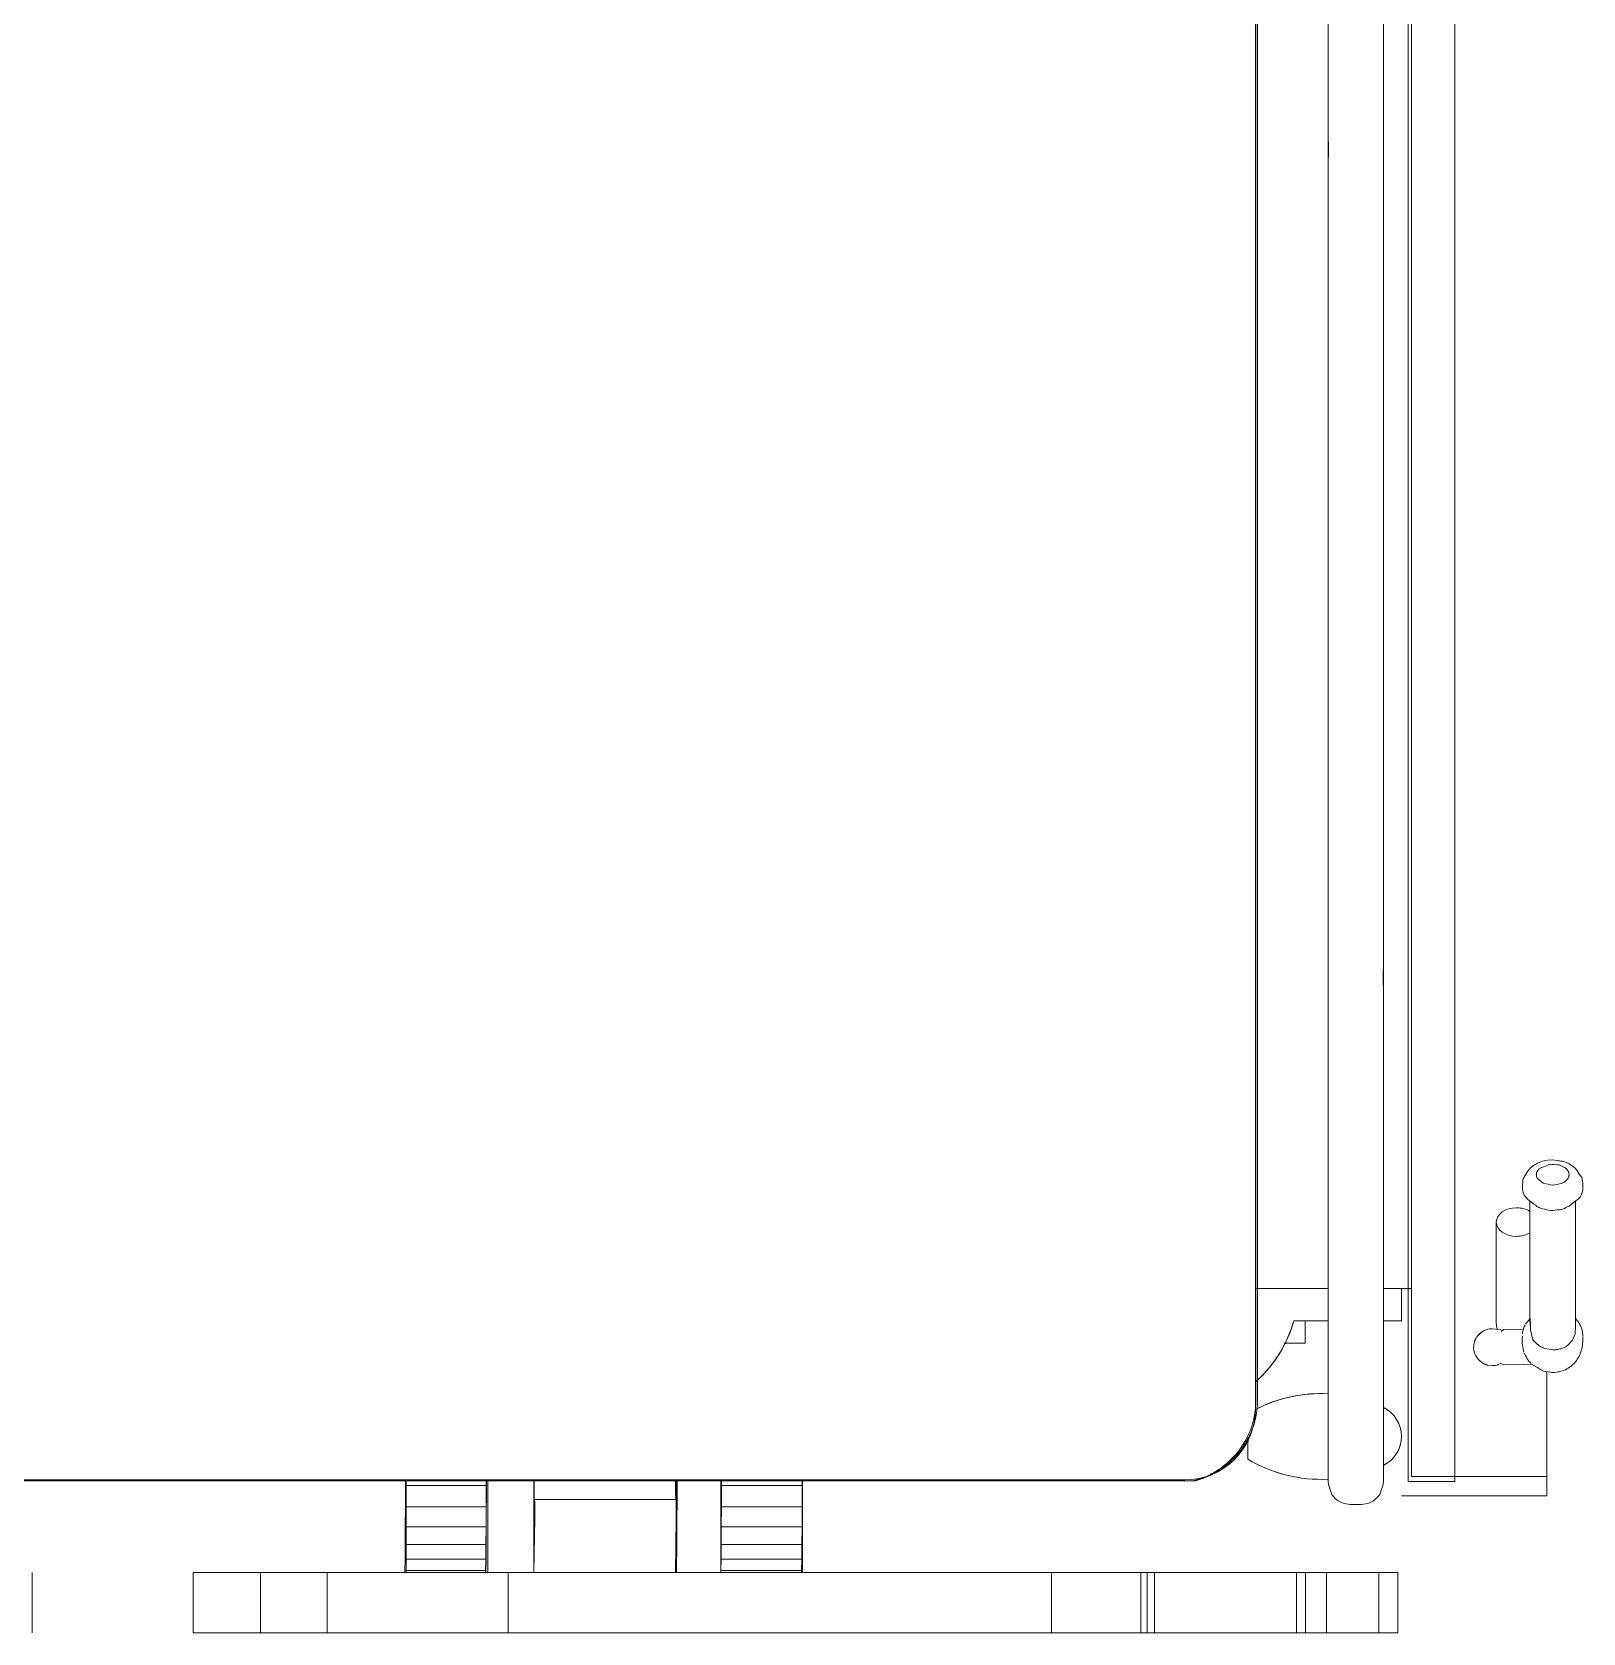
# Model space of a CAD drawing. Header units: millimetres. Extents: x 1448174 to 1599581, y -224422 to -106989.
# Drawn here: x 1474772 to 1475608, y -135485 to -134622 of the extents above; entities that cross this region are included whole.
import ezdxf

# ---------------------------------------------------------------- set-up
doc = ezdxf.new("R2010")
doc.units = ezdxf.units.MM
doc.header["$LTSCALE"] = 600
doc.header["$MEASUREMENT"] = 0
doc.layers.add('furniture', color=30, linetype='Continuous', lineweight=9)

msp = doc.modelspace()

# ---------------------------------------------------------------- linework, layer by layer
at = {"layer": 'furniture'}
for p, q in [((1475515.9685, -134408.8561), (1475515.9685, -135400.7412)), ((1475514.1392, -135403.4783), (1475514.1392, -134416.5)), ((1475539.3249, -134416.5), (1475539.3249, -135403.4783)), ((1475431.7002, -134455.498), (1475431.7002, -135364.4804)), ((1475432.0097, -135359.5381), (1475432.0097, -134460.4403)), ((1475432.8663, -134460.4403), (1475432.8663, -135359.5381)), ((1475500.8652, -134517.2901), (1475500.8652, -134643.0806)), ((1475500.8652, -134664.6055), (1475500.8652, -134560.34)), ((1475470.9132, -134643.0806), (1475470.9132, -134593.1986)), ((1475470.9132, -134593.1986), (1475470.9132, -134664.6055)), ((1475470.9132, -134614.6682), (1475470.9132, -134641.6103)), ((1475500.8652, -134641.6103), (1475500.8652, -134614.6682)), ((1475470.9132, -134691.7598), (1475470.9132, -134628.135)), ((1475470.9132, -134641.6103), (1475470.9132, -134668.5523)), ((1475500.8652, -134668.5523), (1475500.8652, -134641.6103)), ((1475470.9132, -134768.8711), (1475470.9132, -134643.0806)), ((1475500.8652, -134643.0806), (1475500.8652, -134768.8711)), ((1475470.9132, -134664.6055), (1475470.9132, -134768.871)), ((1475500.8652, -134768.871), (1475500.8652, -134664.6055)), ((1475500.8652, -134667.6783), (1475500.8652, -134668.5523)), ((1475470.9132, -134668.5523), (1475470.9132, -134707.2448)), ((1475470.9132, -134668.5523), (1475470.9132, -134768.871)), ((1475470.9132, -134707.0147), (1475470.9132, -134668.5523)), ((1475500.8652, -134668.5523), (1475500.8652, -134718.7117)), ((1475500.8652, -134717.2243), (1475500.8652, -134668.5523)), ((1475500.8652, -134747.7105), (1475500.8652, -134668.5523)), ((1475500.8652, -134668.5523), (1475500.8652, -134707.0147)), ((1475471.088, -134681.0348), (1475471.0446, -134697.8926)), ((1475470.9132, -134768.8711), (1475470.9132, -134691.7598)), ((1475471.0446, -134697.8926), (1475470.9789, -134723.3989)), ((1475470.9132, -134768.8711), (1475470.9132, -134707.0147)), ((1475470.9132, -134707.2448), (1475470.9132, -134748.9052)), ((1475470.9132, -134713.4862), (1475470.9132, -134711.4756)), ((1475470.9132, -134711.4756), (1475470.9132, -134713.4862)), ((1475500.8652, -134707.0147), (1475500.8652, -134768.8711)), ((1475470.9132, -134715.4968), (1475470.9132, -134713.4862)), ((1475470.9132, -134713.4862), (1475470.9132, -134715.4968)), ((1475470.9132, -134717.5073), (1475470.9132, -134715.4968)), ((1475470.9132, -134715.4968), (1475470.9132, -134717.5073)), ((1475470.9132, -134719.5179), (1475470.9132, -134717.5073)), ((1475470.9132, -134717.5073), (1475470.9132, -134719.5179)), ((1475470.9132, -134719.5179), (1475470.9132, -134744.1945)), ((1475470.9132, -134744.1945), (1475470.9132, -134719.5179)), ((1475500.8652, -134768.8711), (1475500.8652, -134717.2243)), ((1475500.8652, -134718.7117), (1475500.8652, -134768.8711)), ((1475470.9789, -134723.3989), (1475470.9132, -134748.9052)), ((1475470.9132, -134744.1945), (1475470.9132, -134768.8711)), ((1475470.9132, -134768.8711), (1475470.9132, -134744.1945)), ((1475470.9132, -134748.9052), (1475470.9132, -134779.7201)), ((1475500.8652, -134768.9013), (1475500.8652, -134748.4283)), ((1475470.9132, -134768.871), (1475470.9132, -135152.1366)), ((1475470.9132, -134768.871), (1475470.9132, -135200.8073)), ((1475470.9132, -135173.6615), (1475470.9132, -134768.8711)), ((1475470.9132, -134768.8711), (1475470.9132, -134793.5476)), ((1475470.9132, -134793.5476), (1475470.9132, -134768.8711)), ((1475470.9132, -135124.9823), (1475470.9132, -134768.8711)), ((1475470.9132, -134830.7274), (1475470.9132, -134768.8711)), ((1475500.8652, -135152.1366), (1475500.8652, -134768.871)), ((1475500.8652, -134768.8711), (1475500.8652, -134819.0304)), ((1475500.8652, -134768.8711), (1475500.8652, -135173.6615)), ((1475500.8652, -134820.5178), (1475500.8652, -134768.8711)), ((1475500.8652, -134768.8711), (1475500.8652, -134830.7274)), ((1475500.8652, -135194.8744), (1475500.8652, -134768.9013)), ((1475470.9132, -134779.7201), (1475470.9132, -134810.5349)), ((1475500.7995, -134814.3432), (1475500.8652, -134788.8369)), ((1475500.8652, -134788.8369), (1475500.7995, -135119.066)), ((1475470.9132, -134793.5476), (1475470.9132, -134818.2242)), ((1475470.9132, -134818.2242), (1475470.9132, -134793.5476)), ((1475470.9132, -134810.5349), (1475470.9132, -135120.3497)), ((1475470.9132, -134815.2762), (1475470.9132, -134828.7546)), ((1475470.9132, -135134.6967), (1475470.9132, -134815.2762)), ((1475500.7338, -135118.8495), (1475500.7995, -134814.3432)), ((1475470.9132, -134818.2242), (1475470.9132, -134820.2348)), ((1475470.9132, -134820.2348), (1475470.9132, -134818.2242)), ((1475470.9132, -134820.2348), (1475470.9132, -134822.2454)), ((1475470.9132, -134822.2454), (1475470.9132, -134820.2348)), ((1475470.9132, -134822.2454), (1475470.9132, -134824.2559)), ((1475470.9132, -134824.2559), (1475470.9132, -134822.2454)), ((1475500.8652, -134819.0304), (1475500.8652, -135148.1898)), ((1475500.8652, -135151.1646), (1475500.8652, -134820.5178)), ((1475470.9132, -134824.2559), (1475470.9132, -134826.2665)), ((1475470.9132, -134826.2665), (1475470.9132, -134824.2559)), ((1475470.9132, -134828.7546), (1475470.9132, -135121.233)), ((1475470.9132, -135171.5837), (1475470.9132, -134830.7274)), ((1475500.8652, -134830.7274), (1475500.8652, -135171.5837)), ((1475470.9132, -135120.3497), (1475470.9132, -135151.1646)), ((1475470.9132, -135121.233), (1475470.9132, -135134.7114)), ((1475470.9132, -135202.0936), (1475470.9132, -135124.9823)), ((1475500.6904, -135135.7073), (1475500.7338, -135118.8495)), ((1475500.7995, -135119.066), (1475500.7352, -135169.2485)), ((1475470.9132, -135175.1171), (1475470.9132, -135134.6967)), ((1475470.9132, -135134.7114), (1475470.9132, -135148.1898)), ((1475470.9132, -135148.1898), (1475470.9132, -135175.1319)), ((1475470.9132, -135151.1646), (1475470.9132, -135213.5987)), ((1475500.8652, -135175.1319), (1475500.8652, -135148.1898)), ((1475500.8652, -135148.1898), (1475500.8652, -135188.5808)), ((1475500.8652, -135148.1898), (1475500.8652, -135161.6657)), ((1475500.8652, -135171.9931), (1475500.8652, -135151.1646)), ((1475470.9132, -135152.1366), (1475470.9132, -135223.5435)), ((1475500.8652, -135256.4021), (1475500.8652, -135152.1366)), ((1475500.8652, -135161.6657), (1475500.8652, -135175.1417)), ((1475470.9132, -135223.5435), (1475470.9132, -135171.5837)), ((1475470.9132, -135223.5435), (1475470.9132, -135173.6615)), ((1475470.9132, -135215.5376), (1475470.9132, -135175.1171)), ((1475470.9132, -135175.1319), (1475470.9132, -135202.0739)), ((1475500.8652, -135171.5837), (1475500.8652, -135228.6275)), ((1475500.8652, -135192.8216), (1475500.8652, -135171.9931)), ((1475500.8652, -135173.6615), (1475500.8652, -135299.452)), ((1475500.8652, -135202.0739), (1475500.8652, -135175.1319)), ((1475500.8652, -135175.1417), (1475500.8652, -135188.6176)), ((1475500.7935, -135193.603), (1475500.8652, -135193.2199)), ((1475500.8652, -135194.8744), (1475500.843, -135195.9334)), ((1475500.8652, -135188.5808), (1475500.8652, -135228.9718)), ((1475500.8652, -135188.6176), (1475500.8652, -135202.0936)), ((1475500.8652, -135213.6501), (1475500.8652, -135192.8216)), ((1475500.8652, -135193.2199), (1475500.8652, -135193.6335)), ((1475500.8652, -135211.5197), (1475500.8652, -135193.5758)), ((1475500.8652, -135193.5758), (1475500.8652, -135193.9005)), ((1475500.8652, -135193.6335), (1475500.8652, -135194.0471)), ((1475500.8652, -135193.9005), (1475500.8652, -135194.2251)), ((1475500.8652, -135194.0471), (1475500.8652, -135194.4608)), ((1475500.8652, -135194.2251), (1475500.8652, -135194.5498)), ((1475500.8652, -135194.4608), (1475500.8652, -135194.8744)), ((1475500.8652, -135194.5498), (1475500.8652, -135194.8744)), ((1475500.8652, -135194.8744), (1475500.8652, -135212.0077)), ((1475470.9132, -135200.8073), (1475470.9132, -135223.5435)), ((1475470.9132, -135202.0739), (1475470.9132, -135223.5435)), ((1475470.9132, -135223.5435), (1475470.9132, -135202.0936)), ((1475500.8208, -135196.9923), (1475500.8036, -135197.8145)), ((1475500.843, -135195.9334), (1475500.8208, -135196.9923)), ((1475500.8652, -135200.8224), (1475500.8652, -135195.9334)), ((1475500.8652, -135195.9334), (1475500.8652, -135212.0077)), ((1475500.8652, -135212.4936), (1475500.8652, -135195.9334)), ((1475500.8652, -135256.4021), (1475500.8652, -135200.8224)), ((1475500.8652, -135229.016), (1475500.8652, -135202.0739)), ((1475500.8652, -135202.0936), (1475500.8652, -135231.611)), ((1475500.8652, -135229.4635), (1475500.8652, -135211.5197)), ((1475500.8652, -135212.0077), (1475500.8652, -135229.1411)), ((1475500.8652, -135212.0077), (1475500.8652, -135229.1411)), ((1475500.8652, -135230.1128), (1475500.8652, -135212.4936)), ((1475470.9132, -135213.5987), (1475470.9132, -135223.5435)), ((1475470.9132, -135223.5435), (1475470.9132, -135215.5376)), ((1475500.8652, -135234.4785), (1475500.8652, -135213.6501)), ((1475470.9132, -135223.5435), (1475470.9132, -135232.9588)), ((1475500.8652, -135228.6275), (1475500.8652, -135256.4021)), ((1475500.8652, -135228.9718), (1475500.8652, -135256.4021)), ((1475500.8652, -135255.958), (1475500.8652, -135229.016)), ((1475500.8652, -135229.1411), (1475500.8652, -135246.2744)), ((1475500.8652, -135229.1411), (1475500.8652, -135246.2744)), ((1475500.8652, -135247.4073), (1475500.8652, -135229.4635)), ((1475470.9132, -135232.9588), (1475470.9132, -135242.3741)), ((1475500.8652, -135247.732), (1475500.8652, -135230.1128)), ((1475500.8652, -135231.611), (1475500.8652, -135256.4021)), ((1475500.8652, -135256.4021), (1475500.8652, -135234.4785)), ((1475578.5193, -135236.2269), (1475576.3474, -135239.8804)), ((1475580.181, -135234.2586), (1475578.5193, -135236.2269)), ((1475580.181, -135234.2586), (1475581.6522, -135233.0313)), ((1475582.2224, -135232.7219), (1475581.6522, -135233.0313)), ((1475582.7926, -135232.4126), (1475582.2224, -135232.7219)), ((1475583.3627, -135232.1032), (1475582.7926, -135232.4126)), ((1475583.2386, -135237.9873), (1475583.2805, -135237.7017)), ((1475583.2831, -135238.2612), (1475583.2386, -135237.9873)), ((1475583.2805, -135237.7017), (1475583.3224, -135237.4161)), ((1475583.3276, -135238.5351), (1475583.2831, -135238.2612)), ((1475583.3224, -135237.4161), (1475583.3643, -135237.1305)), ((1475583.9329, -135231.7938), (1475583.3627, -135232.1032)), ((1475583.3643, -135237.1305), (1475583.4062, -135236.8449)), ((1475583.4062, -135236.8449), (1475583.5401, -135236.5649)), ((1475583.5401, -135236.5649), (1475583.674, -135236.2848)), ((1475583.674, -135236.2848), (1475583.808, -135236.0048)), ((1475583.808, -135236.0048), (1475583.9419, -135235.7248)), ((1475586.6689, -135230.7231), (1475583.9329, -135231.7938)), ((1475583.9419, -135235.7248), (1475584.1622, -135235.4684)), ((1475584.1622, -135235.4684), (1475584.3826, -135235.2119)), ((1475584.3826, -135235.2119), (1475584.6029, -135234.9555)), ((1475584.6029, -135234.9555), (1475584.8233, -135234.699)), ((1475586.1977, -135234.1177), (1475584.8233, -135234.699)), ((1475587.5722, -135233.5363), (1475586.1977, -135234.1177)), ((1475586.6689, -135230.7231), (1475589.2704, -135230.208)), ((1475588.9467, -135232.9549), (1475587.5722, -135233.5363)), ((1475590.3211, -135232.3736), (1475588.9467, -135232.9549)), ((1475591.823, -135230.0262), (1475589.2704, -135230.208)), ((1475591.6272, -135232.458), (1475590.3211, -135232.3736)), ((1475592.9333, -135232.5424), (1475591.6272, -135232.458)), ((1475591.823, -135230.0262), (1475594.4551, -135230.3036)), ((1475594.2394, -135232.6269), (1475592.9333, -135232.5424)), ((1475595.5456, -135232.7113), (1475594.2394, -135232.6269)), ((1475595.1328, -135230.42), (1475594.4551, -135230.3036)), ((1475595.8105, -135230.5364), (1475595.1328, -135230.42)), ((1475596.2833, -135233.0396), (1475595.5456, -135232.7113)), ((1475596.4882, -135230.6528), (1475595.8105, -135230.5364)), ((1475597.0211, -135233.368), (1475596.2833, -135233.0396)), ((1475597.1659, -135230.7692), (1475596.4882, -135230.6528)), ((1475597.7588, -135233.6964), (1475597.0211, -135233.368)), ((1475599.5558, -135231.4054), (1475597.1659, -135230.7692)), ((1475598.4966, -135234.0248), (1475597.7588, -135233.6964)), ((1475598.4966, -135234.0248), (1475598.7606, -135234.2417)), ((1475598.7606, -135234.2417), (1475599.0246, -135234.4586)), ((1475599.0246, -135234.4586), (1475599.2887, -135234.6755)), ((1475599.2887, -135234.6755), (1475599.5527, -135234.8924)), ((1475599.5527, -135234.8924), (1475599.7378, -135235.1234)), ((1475599.5558, -135231.4054), (1475601.0058, -135232.1518)), ((1475599.7378, -135235.1234), (1475599.9228, -135235.3545)), ((1475599.9228, -135235.3545), (1475600.1078, -135235.5855)), ((1475600.1078, -135235.5855), (1475600.2929, -135235.8165)), ((1475600.2929, -135235.8165), (1475600.4094, -135236.0653)), ((1475600.4094, -135236.0653), (1475600.526, -135236.3141)), ((1475600.526, -135236.3141), (1475600.6426, -135236.563)), ((1475600.6426, -135236.563), (1475600.7591, -135236.8118)), ((1475600.7591, -135236.8118), (1475600.8036, -135237.0857)), ((1475600.8036, -135237.0857), (1475600.8481, -135237.3596)), ((1475600.8481, -135237.3596), (1475600.8925, -135237.6336)), ((1475600.8951, -135238.1931), (1475600.8533, -135238.4787)), ((1475600.8925, -135237.6336), (1475600.937, -135237.9075)), ((1475600.937, -135237.9075), (1475600.8951, -135238.1931)), ((1475601.621, -135232.5739), (1475601.0058, -135232.1518)), ((1475601.6209, -135232.5739), (1475602.1374, -135232.783)), ((1475602.5341, -135233.2004), (1475601.77, -135232.6761)), ((1475602.1374, -135232.783), (1475602.4384, -135233.1347)), ((1475603.2983, -135233.7247), (1475602.5341, -135233.2004)), ((1475604.0625, -135234.249), (1475603.2983, -135233.7247)), ((1475605.0562, -135235.5757), (1475604.0625, -135234.249)), ((1475605.0562, -135235.5757), (1475606.2815, -135237.6241)), ((1475606.2815, -135237.6241), (1475607.7363, -135239.403)), ((1475470.9132, -135242.3741), (1475470.9132, -135251.7893)), ((1475500.7542, -135242.5206), (1475500.7995, -135248.1874)), ((1475500.8652, -135246.2744), (1475500.8652, -135256.4021)), ((1475500.8652, -135246.2744), (1475500.8652, -135256.4021)), ((1475575.7533, -135245.5818), (1475575.97, -135240.7882)), ((1475575.8355, -135246.0586), (1475575.7533, -135245.5818)), ((1475575.9177, -135246.5355), (1475575.8355, -135246.0586)), ((1475575.9999, -135247.0123), (1475575.9177, -135246.5355)), ((1475575.97, -135240.7882), (1475576.1742, -135240.297)), ((1475576.082, -135247.4892), (1475575.9999, -135247.0123)), ((1475576.1742, -135240.297), (1475576.3474, -135239.8804)), ((1475583.3721, -135238.8091), (1475583.3276, -135238.5351)), ((1475583.4165, -135239.083), (1475583.3721, -135238.8091)), ((1475583.5331, -135239.3318), (1475583.4165, -135239.083)), ((1475583.6497, -135239.5806), (1475583.5331, -135239.3318)), ((1475583.7662, -135239.8295), (1475583.6497, -135239.5806)), ((1475583.8828, -135240.0783), (1475583.7662, -135239.8295)), ((1475583.8828, -135240.0783), (1475584.6707, -135240.713)), ((1475584.6707, -135240.713), (1475585.4585, -135241.3476)), ((1475585.4585, -135241.3476), (1475586.2464, -135241.9823)), ((1475586.2464, -135241.9823), (1475587.0342, -135242.617)), ((1475587.0342, -135242.617), (1475588.3132, -135242.8716)), ((1475588.3132, -135242.8716), (1475589.5921, -135243.1263)), ((1475589.5921, -135243.1263), (1475590.871, -135243.3809)), ((1475590.871, -135243.3809), (1475592.1499, -135243.6356)), ((1475592.1499, -135243.6356), (1475593.3226, -135243.4131)), ((1475593.3226, -135243.4131), (1475594.4952, -135243.1906)), ((1475594.4952, -135243.1906), (1475595.6679, -135242.9682)), ((1475595.6679, -135242.9682), (1475596.8405, -135242.7457)), ((1475597.178, -135242.576), (1475596.8405, -135242.7457)), ((1475597.5154, -135242.4063), (1475597.178, -135242.576)), ((1475597.8529, -135242.2366), (1475597.5154, -135242.4063)), ((1475598.1904, -135242.0668), (1475597.8529, -135242.2366)), ((1475598.4809, -135241.8491), (1475598.1904, -135242.0668)), ((1475598.7714, -135241.6313), (1475598.4809, -135241.8491)), ((1475599.0619, -135241.4135), (1475598.7714, -135241.6313)), ((1475599.3524, -135241.1958), (1475599.0619, -135241.4135)), ((1475599.5727, -135240.9393), (1475599.3524, -135241.1958)), ((1475599.7931, -135240.6829), (1475599.5727, -135240.9393)), ((1475600.0134, -135240.4264), (1475599.7931, -135240.6829)), ((1475600.2338, -135240.17), (1475600.0134, -135240.4264)), ((1475600.3677, -135239.89), (1475600.2338, -135240.17)), ((1475600.5016, -135239.6099), (1475600.3677, -135239.89)), ((1475600.6356, -135239.3299), (1475600.5016, -135239.6099)), ((1475600.7695, -135239.0499), (1475600.6356, -135239.3299)), ((1475600.8114, -135238.7643), (1475600.7695, -135239.0499)), ((1475600.8533, -135238.4787), (1475600.8114, -135238.7643)), ((1475607.7363, -135239.403), (1475608.1074, -135241.3433)), ((1475608.1074, -135241.3433), (1475608.4224, -135242.306)), ((1475608.2599, -135246.6215), (1475608.2057, -135247.0999)), ((1475608.3141, -135246.143), (1475608.2599, -135246.6215)), ((1475608.3683, -135245.6646), (1475608.3141, -135246.143)), ((1475608.4224, -135245.1862), (1475608.3683, -135245.6646)), ((1475608.4224, -135242.306), (1475608.4224, -135245.1862)), ((1475470.9132, -135251.7893), (1475470.9132, -135261.2046)), ((1475500.7995, -135248.1874), (1475500.8652, -135256.4021)), ((1475500.8652, -135256.4021), (1475500.8652, -135247.4073)), ((1475500.8652, -135256.4021), (1475500.8652, -135247.732)), ((1475576.3149, -135247.9751), (1475576.082, -135247.4892)), ((1475576.5478, -135248.461), (1475576.3149, -135247.9751)), ((1475576.7807, -135248.947), (1475576.5478, -135248.461)), ((1475577.0135, -135249.4329), (1475576.7807, -135248.947)), ((1475578.5845, -135251.2952), (1475577.0135, -135249.4329)), ((1475580.7554, -135252.9483), (1475578.5845, -135251.2952)), ((1475579.837, -135314.1449), (1475579.837, -135252.249)), ((1475582.1719, -135254.0224), (1475580.7876, -135252.9728)), ((1475582.7744, -135254.4766), (1475582.3673, -135254.1666)), ((1475583.1814, -135254.7866), (1475582.7744, -135254.4766)), ((1475583.5885, -135255.0965), (1475583.1814, -135254.7866)), ((1475584.0857, -135255.3463), (1475583.5885, -135255.0965)), ((1475584.5829, -135255.5961), (1475584.0857, -135255.3463)), ((1475585.0802, -135255.8458), (1475584.5829, -135255.5961)), ((1475599.5081, -135255.5048), (1475598.985, -135255.9331)), ((1475599.5081, -135255.5048), (1475599.8884, -135255.3375)), ((1475599.8884, -135255.3375), (1475600.9138, -135254.8866)), ((1475600.9138, -135254.8866), (1475602.3849, -135253.7775)), ((1475603.8559, -135252.6684), (1475602.3849, -135253.7775)), ((1475605.9283, -135250.9638), (1475603.8559, -135252.6684)), ((1475604.3387, -135252.2712), (1475604.3387, -135313.848)), ((1475606.9732, -135250.1062), (1475605.9283, -135250.9638)), ((1475606.9732, -135250.1062), (1475607.3889, -135249.0648)), ((1475607.5931, -135248.5736), (1475607.3889, -135249.0648)), ((1475608.2057, -135247.0999), (1475607.4002, -135249.0648)), ((1475607.7973, -135248.0824), (1475607.5931, -135248.5736)), ((1475608.0015, -135247.5911), (1475607.7973, -135248.0824)), ((1475608.2057, -135247.0999), (1475608.0015, -135247.5911)), ((1475470.9132, -135261.2046), (1475470.9132, -135270.7665)), ((1475500.8652, -135256.4021), (1475500.8652, -135255.958)), ((1475500.8652, -135256.4021), (1475500.8652, -135264.6104)), ((1475561.6564, -135263.5287), (1475561.6564, -135317.9868)), ((1475585.5774, -135256.0956), (1475585.0802, -135255.8458)), ((1475585.592, -135256.0982), (1475585.5774, -135256.0956)), ((1475585.5774, -135256.0956), (1475586.7045, -135256.3701)), ((1475586.7045, -135256.3701), (1475587.8316, -135256.6446)), ((1475587.8316, -135256.6446), (1475588.9587, -135256.9191)), ((1475588.9587, -135256.9191), (1475590.0858, -135257.1935)), ((1475590.0858, -135257.1935), (1475590.6441, -135257.2197)), ((1475590.6441, -135257.2197), (1475591.2023, -135257.2458)), ((1475591.2023, -135257.2458), (1475591.7606, -135257.2719)), ((1475591.7606, -135257.2719), (1475592.3188, -135257.298)), ((1475592.3188, -135257.298), (1475593.4422, -135257.1461)), ((1475593.4422, -135257.1461), (1475594.5655, -135256.9942)), ((1475594.5655, -135256.9942), (1475595.6888, -135256.8423)), ((1475595.6888, -135256.8423), (1475596.8121, -135256.6905)), ((1475597.3553, -135256.5011), (1475596.8121, -135256.6905)), ((1475597.8986, -135256.3118), (1475597.3553, -135256.5011)), ((1475598.4418, -135256.1225), (1475597.8986, -135256.3118)), ((1475598.985, -135255.9331), (1475598.4418, -135256.1225)), ((1475470.9132, -135270.7665), (1475470.9132, -135280.3283)), ((1475500.8652, -135264.6104), (1475500.8652, -135272.8188)), ((1475500.8652, -135272.8188), (1475500.8652, -135281.0272)), ((1475470.9132, -135280.3283), (1475470.9132, -135289.8901)), ((1475500.8652, -135281.0272), (1475500.8652, -135289.2355)), ((1475470.9132, -135289.8901), (1475470.9132, -135299.452)), ((1475500.8652, -135296.3049), (1475500.8652, -135289.2355)), ((1475500.8652, -135289.2355), (1475500.8652, -135299.452)), ((1475500.8652, -135289.2355), (1475500.8652, -135290.6458)), ((1475500.8652, -135299.452), (1475500.8652, -135289.2355)), ((1475500.8652, -135299.452), (1475500.8652, -135289.2355)), ((1475500.8652, -135289.2355), (1475500.8652, -135299.452)), ((1475500.8652, -135299.452), (1475500.8652, -135289.2355)), ((1475500.8652, -135290.6458), (1475500.8652, -135299.452)), ((1475500.8652, -135299.452), (1475500.8652, -135296.3049)), ((1475470.9132, -135299.4009), (1475431.7002, -135299.4009)), ((1475470.9132, -135299.4009), (1475432.8663, -135299.4009)), ((1475470.9132, -135299.452), (1475470.9132, -135312.0133)), ((1475515.9685, -135299.4009), (1475500.8646, -135299.4009)), ((1475514.1392, -135299.4009), (1475500.8646, -135299.4009)), ((1475500.8652, -135309.1335), (1475500.8652, -135299.452)), ((1475510.4941, -135316.7487), (1475510.4941, -135299.4009)), ((1475470.9132, -135312.0133), (1475470.9132, -135324.5747)), ((1475500.8652, -135318.8151), (1475500.8652, -135309.1335)), ((1475579.8352, -135315.6771), (1475579.0896, -135316.5366)), ((1475579.8336, -135317.0807), (1475579.837, -135314.1449)), ((1475580.08, -135318.6588), (1475579.837, -135314.1449)), ((1475604.3354, -135316.7838), (1475604.3387, -135313.848)), ((1475605.9761, -135317.4402), (1475604.3368, -135315.5581)), ((1475452.4731, -135316.7487), (1475470.9132, -135316.7487)), ((1475452.4731, -135316.7487), (1475470.9132, -135316.7487)), ((1475458.6084, -135316.7487), (1475458.6084, -135328.9274)), ((1475470.9132, -135324.5747), (1475470.9132, -135337.1361)), ((1475500.8652, -135316.7487), (1475510.4941, -135316.7487)), ((1475500.8652, -135316.7487), (1475510.4941, -135316.7487)), ((1475500.8652, -135328.4966), (1475500.8652, -135318.8151)), ((1475551.3884, -135325.17), (1475551.6675, -135324.7435)), ((1475553.9527, -135322.6819), (1475551.6675, -135324.7435)), ((1475551.6675, -135324.7435), (1475552.2391, -135324.2279)), ((1475552.2391, -135324.2279), (1475552.8106, -135323.7124)), ((1475552.8106, -135323.7124), (1475553.3821, -135323.1969)), ((1475553.3821, -135323.1969), (1475553.9536, -135322.6813)), ((1475553.9527, -135322.6819), (1475554.8298, -135322.1701)), ((1475554.8298, -135322.1701), (1475555.2891, -135321.9877)), ((1475555.2891, -135321.9877), (1475555.7483, -135321.8053)), ((1475555.7483, -135321.8053), (1475556.2076, -135321.6229)), ((1475556.2076, -135321.6229), (1475556.6669, -135321.4404)), ((1475556.6669, -135321.4404), (1475557.2587, -135321.3574)), ((1475559.4123, -135321.0551), (1475557.5976, -135321.2216)), ((1475557.5976, -135321.2216), (1475558.0514, -135321.18)), ((1475558.0514, -135321.18), (1475558.5053, -135321.1384)), ((1475558.5053, -135321.1384), (1475558.9591, -135321.0967)), ((1475558.9591, -135321.0967), (1475559.413, -135321.0551)), ((1475561.2278, -135321.2215), (1475559.413, -135321.0551)), ((1475561.2278, -135321.2215), (1475562.1576, -135321.44)), ((1475562.1576, -135321.44), (1475562.3895, -135321.5189)), ((1475562.7593, -135321.5038), (1475565.2863, -135321.7884)), ((1475565.6503, -135321.5038), (1475564.2386, -135322.6076)), ((1475565.6503, -135321.5038), (1475576.2554, -135321.5815)), ((1475575.854, -135322.7645), (1475575.7992, -135323.8498)), ((1475575.854, -135322.7645), (1475576.0796, -135322.0207)), ((1475576.0796, -135322.0207), (1475576.3052, -135321.2769)), ((1475576.3052, -135321.2769), (1475576.5307, -135320.5331)), ((1475576.5307, -135320.5331), (1475576.7563, -135319.7893)), ((1475576.7563, -135319.7893), (1475577.1648, -135319.107)), ((1475578.2886, -135317.4599), (1475577.4875, -135318.3832)), ((1475579.0896, -135316.5366), (1475578.2886, -135317.4599)), ((1475580.08, -135318.6588), (1475579.8336, -135317.0807)), ((1475579.9862, -135318.1256), (1475580.0689, -135321.5652)), ((1475580.0689, -135321.5652), (1475580.08, -135318.6588)), ((1475581.344, -135327.132), (1475580.0689, -135321.5652)), ((1475603.4415, -135325.5481), (1475603.7923, -135324.7006)), ((1475603.7923, -135324.7006), (1475604.1431, -135323.8532)), ((1475604.3249, -135319.551), (1475604.1431, -135323.8532)), ((1475604.3354, -135316.7838), (1475604.3249, -135319.551)), ((1475607.5812, -135320.5955), (1475605.9761, -135317.4402)), ((1475606.5811, -135318.6295), (1475606.9452, -135319.1647)), ((1475606.9452, -135319.1647), (1475607.0314, -135319.5148)), ((1475606.9452, -135319.1647), (1475607.0819, -135319.6139)), ((1475608.1425, -135322.5484), (1475607.5812, -135320.5955)), ((1475608.1425, -135322.5484), (1475608.3588, -135325.1226)), ((1475608.2064, -135323.3089), (1475608.2942, -135323.5975)), ((1475608.2942, -135323.5975), (1475608.2621, -135323.9718)), ((1475608.3062, -135324.4967), (1475608.2942, -135323.5975)), ((1475458.6084, -135328.9274), (1475447.2512, -135328.9274)), ((1475500.8652, -135338.1781), (1475500.8652, -135328.4966)), ((1475549.4716, -135330.6088), (1475549.4362, -135331.026)), ((1475549.6028, -135332.8472), (1475549.4362, -135331.026)), ((1475549.507, -135330.1916), (1475549.4716, -135330.6088)), ((1475549.5424, -135329.7744), (1475549.507, -135330.1916)), ((1475549.5778, -135329.3571), (1475549.5424, -135329.7744)), ((1475549.7104, -135328.8759), (1475549.5778, -135329.3571)), ((1475549.6028, -135332.8472), (1475550.1078, -135334.6311)), ((1475549.8429, -135328.3946), (1475549.7104, -135328.8759)), ((1475549.9755, -135327.9133), (1475549.8429, -135328.3946)), ((1475550.1081, -135327.4321), (1475549.9755, -135327.9133)), ((1475550.1882, -135327.2476), (1475550.1081, -135327.4321)), ((1475550.2683, -135327.0632), (1475550.1882, -135327.2476)), ((1475550.3484, -135326.8787), (1475550.2683, -135327.0632)), ((1475550.4285, -135326.6943), (1475550.3484, -135326.8787)), ((1475550.4285, -135326.6943), (1475550.5508, -135326.4495)), ((1475550.5508, -135326.4495), (1475550.83, -135326.023)), ((1475550.83, -135326.023), (1475551.1092, -135325.5965)), ((1475551.1092, -135325.5965), (1475551.3884, -135325.17)), ((1475575.66, -135326.6073), (1475575.6, -135328.7458)), ((1475575.6, -135328.7458), (1475575.9368, -135330.9734)), ((1475575.7382, -135325.0582), (1475575.66, -135326.6073)), ((1475575.9368, -135330.9734), (1475576.494, -135333.7101)), ((1475581.344, -135327.132), (1475582.3843, -135328.0719)), ((1475582.3843, -135328.0719), (1475583.4245, -135329.0118)), ((1475583.4245, -135329.0118), (1475584.4647, -135329.9517)), ((1475584.4647, -135329.9517), (1475585.5049, -135330.8916)), ((1475585.5049, -135330.8916), (1475587.7526, -135331.735)), ((1475592.2765, -135332.5254), (1475587.7526, -135331.735)), ((1475592.2765, -135332.5254), (1475592.8039, -135332.4799)), ((1475592.8039, -135332.4799), (1475593.3313, -135332.4345)), ((1475593.3313, -135332.4345), (1475593.8588, -135332.3891)), ((1475593.8588, -135332.3891), (1475594.3862, -135332.3436)), ((1475594.8966, -135332.2214), (1475594.3862, -135332.3436)), ((1475595.407, -135332.0991), (1475594.8966, -135332.2214)), ((1475595.9175, -135331.9768), (1475595.407, -135332.0991)), ((1475596.4279, -135331.8546), (1475595.9175, -135331.9768)), ((1475599.1388, -135330.8971), (1475596.4279, -135331.8546)), ((1475599.1388, -135330.8971), (1475600.8754, -135329.3144)), ((1475602.74, -135327.243), (1475600.8754, -135329.3144)), ((1475602.74, -135327.243), (1475603.0907, -135326.3955)), ((1475603.0958, -135326.3834), (1475603.4415, -135325.5481)), ((1475607.2342, -135333.5052), (1475608.0295, -135331.2276)), ((1475608.2862, -135327.7355), (1475608.0295, -135331.2276)), ((1475608.2862, -135327.7355), (1475608.329, -135326.2114)), ((1475608.329, -135326.2114), (1475608.3181, -135325.3927)), ((1475470.9132, -135337.1361), (1475470.9132, -135349.6975)), ((1475500.8652, -135355.0484), (1475500.8652, -135338.1781)), ((1475550.1078, -135334.6311), (1475550.2733, -135335.032)), ((1475550.3121, -135335.1163), (1475550.2733, -135335.032)), ((1475550.3509, -135335.2007), (1475550.3121, -135335.1163)), ((1475550.3897, -135335.285), (1475550.3509, -135335.2007)), ((1475550.4285, -135335.3693), (1475550.3897, -135335.285)), ((1475550.5508, -135335.6141), (1475550.4285, -135335.3693)), ((1475550.5508, -135335.6141), (1475551.6675, -135337.3201)), ((1475552.3583, -135338.0864), (1475551.6675, -135337.3201)), ((1475552.3583, -135338.0864), (1475553.9536, -135339.3823)), ((1475553.1246, -135338.7773), (1475552.8939, -135338.5215)), ((1475553.4256, -135338.9534), (1475553.1246, -135338.7773)), ((1475553.9536, -135339.3823), (1475554.8646, -135339.7472)), ((1475555.0866, -135339.9253), (1475554.4326, -135339.5427)), ((1475554.8646, -135339.7472), (1475555.7756, -135340.1121)), ((1475555.7406, -135340.308), (1475555.0866, -135339.9253)), ((1475555.9724, -135340.3869), (1475555.7406, -135340.308)), ((1475555.7756, -135340.1121), (1475556.6866, -135340.477)), ((1475556.2042, -135340.4657), (1475555.9724, -135340.3869)), ((1475556.436, -135340.5446), (1475556.2042, -135340.4657)), ((1475556.6678, -135340.6234), (1475556.436, -135340.5446)), ((1475557.0945, -135340.6833), (1475556.6678, -135340.6234)), ((1475556.6866, -135340.477), (1475557.5976, -135340.842)), ((1475559.413, -135341.0085), (1475557.5976, -135340.842)), ((1475561.2284, -135340.842), (1475559.413, -135341.0085)), ((1475559.8668, -135340.9669), (1475559.413, -135341.0085)), ((1475560.3207, -135340.9252), (1475559.8668, -135340.9669)), ((1475560.7745, -135340.8836), (1475560.3207, -135340.9252)), ((1475561.2284, -135340.842), (1475560.7745, -135340.8836)), ((1475562.1585, -135340.6233), (1475561.2284, -135340.842)), ((1475562.6178, -135340.4409), (1475562.1585, -135340.6233)), ((1475563.0771, -135340.2585), (1475562.6178, -135340.4409)), ((1475563.5871, -135339.5766), (1475564.1864, -135339.8621)), ((1475564.1864, -135339.8621), (1475565.6503, -135340.5598)), ((1475565.6503, -135340.5598), (1475580.6338, -135340.1287)), ((1475577.0626, -135334.7125), (1475576.8297, -135334.2346)), ((1475577.4684, -135335.5448), (1475577.0626, -135334.7125)), ((1475577.8741, -135336.3772), (1475577.4684, -135335.5448)), ((1475578.2799, -135337.2095), (1475577.8741, -135336.3772)), ((1475578.8683, -135337.9314), (1475578.2799, -135337.2095)), ((1475579.4568, -135338.6533), (1475578.8683, -135337.9314)), ((1475580.0453, -135339.3751), (1475579.4568, -135338.6533)), ((1475580.375, -135339.7795), (1475580.0453, -135339.3751)), ((1475580.5637, -135340.0812), (1475582.2021, -135341.0497)), ((1475582.2021, -135341.0497), (1475583.8405, -135342.0182)), ((1475583.8405, -135342.0182), (1475585.4789, -135342.9867)), ((1475600.3922, -135342.2429), (1475601.1364, -135341.7921)), ((1475601.1364, -135341.7921), (1475601.8806, -135341.3413)), ((1475601.8806, -135341.3413), (1475602.508, -135340.7478)), ((1475602.508, -135340.7478), (1475603.1354, -135340.1542)), ((1475603.1354, -135340.1542), (1475603.7628, -135339.5606)), ((1475603.7628, -135339.5606), (1475604.3903, -135338.9671)), ((1475604.3903, -135338.9671), (1475604.879, -135338.2521)), ((1475604.879, -135338.2521), (1475605.3677, -135337.537)), ((1475605.3677, -135337.537), (1475605.8564, -135336.822)), ((1475605.8564, -135336.822), (1475606.3451, -135336.107)), ((1475607.2342, -135333.5052), (1475606.3451, -135336.107)), ((1475470.9132, -135349.6975), (1475470.9132, -135352.4501)), ((1475585.4789, -135342.9867), (1475587.1173, -135343.9552)), ((1475587.1173, -135343.9552), (1475588.3784, -135344.1377)), ((1475588.3784, -135344.1377), (1475589.6396, -135344.3203)), ((1475588.8855, -135400.7412), (1475588.8855, -135344.2111)), ((1475588.8855, -135411.1223), (1475588.8855, -135344.2111)), ((1475589.6396, -135344.3203), (1475590.9007, -135344.5029)), ((1475590.9007, -135344.5029), (1475592.1618, -135344.6854)), ((1475591.6586, -135344.688), (1475591.2913, -135344.5594)), ((1475591.9547, -135344.6554), (1475591.6586, -135344.688)), ((1475592.1618, -135344.6854), (1475593.0271, -135344.5823)), ((1475593.0271, -135344.5823), (1475593.8924, -135344.4791)), ((1475593.8924, -135344.4791), (1475594.7577, -135344.376)), ((1475594.7577, -135344.376), (1475595.623, -135344.2728)), ((1475595.623, -135344.2728), (1475596.4432, -135343.9907)), ((1475596.4432, -135343.9907), (1475597.2634, -135343.7086)), ((1475597.2634, -135343.7086), (1475598.0836, -135343.4265)), ((1475598.0836, -135343.4265), (1475598.9037, -135343.1444)), ((1475598.9037, -135343.1444), (1475599.6479, -135342.6937)), ((1475599.6479, -135342.6937), (1475600.3922, -135342.2429)), ((1475470.9132, -135352.4501), (1475470.9132, -135355.2027)), ((1475470.9132, -135355.2027), (1475470.9132, -135357.9553)), ((1475470.9132, -135357.9553), (1475470.9132, -135360.7079)), ((1475500.8652, -135360.3993), (1475500.8652, -135355.0484)), ((1475470.9132, -135360.7079), (1475470.9132, -135363.3023)), ((1475470.9132, -135363.3023), (1475470.9132, -135365.8967)), ((1475470.9132, -135365.3054), (1475470.9483, -135365.8967)), ((1475470.9132, -135365.8967), (1475470.9132, -135368.4911)), ((1475500.8652, -135365.7502), (1475500.8652, -135360.3993)), ((1475500.8652, -135371.1011), (1475500.8652, -135365.7502)), ((1475470.9132, -135368.4911), (1475470.9132, -135371.0855)), ((1475470.9132, -135371.0855), (1475470.9132, -135373.4292)), ((1475470.9132, -135373.4292), (1475470.9132, -135375.7728)), ((1475470.9132, -135375.7728), (1475470.9132, -135378.1164)), ((1475500.8652, -135375.4759), (1475500.8652, -135371.1011)), ((1475500.8652, -135379.8507), (1475500.8652, -135375.4759)), ((1475425.4776, -135384.4687), (1475427.6091, -135380.9874)), ((1475425.8402, -135383.5407), (1475426.1852, -135383.5407)), ((1475426.9435, -135382.2764), (1475426.1852, -135383.5407)), ((1475426.1852, -135383.5407), (1475426.3515, -135383.5407)), ((1475426.3515, -135383.5407), (1475426.8176, -135382.7968)), ((1475426.8176, -135382.7968), (1475427.2692, -135382.0441)), ((1475427.6596, -135380.9874), (1475426.9435, -135382.2764)), ((1475427.2692, -135382.0441), (1475427.8613, -135382.0441)), ((1475427.4205, -135380.516), (1475427.4205, -135380.9874)), ((1475427.6091, -135380.9874), (1475427.4205, -135380.9874)), ((1475427.5393, -135382.0441), (1475427.5393, -135391.3514)), ((1475427.6091, -135380.9874), (1475427.6163, -135380.1647)), ((1475427.6581, -135380.0897), (1475427.6581, -135380.8178)), ((1475427.6581, -135380.8178), (1475427.6596, -135380.9874)), ((1475427.8613, -135380.9874), (1475427.6596, -135380.9874)), ((1475427.8613, -135382.0441), (1475427.8613, -135380.9874)), ((1475427.872, -135380.8178), (1475427.872, -135379.7059)), ((1475470.9132, -135378.1164), (1475470.9132, -135380.46)), ((1475470.9132, -135380.46), (1475470.9132, -135382.4923)), ((1475470.9132, -135382.4923), (1475470.9132, -135384.5245)), ((1475470.9132, -135384.5245), (1475470.9132, -135386.5568)), ((1475500.8652, -135384.2255), (1475500.8652, -135379.8507)), ((1475500.8652, -135388.6003), (1475500.8652, -135384.2255)), ((1475420.0942, -135391.0307), (1475422.3387, -135388.5949)), ((1475422.3387, -135388.5949), (1475424.2361, -135386.2195)), ((1475470.9132, -135386.5568), (1475470.9132, -135388.589)), ((1475470.9132, -135388.589), (1475470.9132, -135391.4411)), ((1475470.9132, -135391.4411), (1475470.9132, -135394.2932)), ((1475500.8652, -135390.2463), (1475500.8652, -135388.6003)), ((1475500.8652, -135391.8922), (1475500.8652, -135390.2463)), ((1475500.8652, -135393.5382), (1475500.8652, -135391.8922)), ((1475500.8652, -135395.1841), (1475500.8652, -135393.5382)), ((1475407.7619, -135399.8781), (1475407.7857, -135399.8781)), ((1475415.637, -135394.9812), (1475415.968, -135394.7221)), ((1475470.9132, -135394.2932), (1475470.9132, -135397.1453)), ((1475470.9132, -135397.1453), (1475470.9132, -135399.9974)), ((1475470.9132, -135399.9974), (1475470.9132, -135400.9727)), ((1475470.9132, -135400.9727), (1475470.9132, -135401.948)), ((1475470.9132, -135402.9313), (1475470.9132, -135401.3055)), ((1475470.9132, -135401.948), (1475470.9132, -135402.9233)), ((1475500.8391, -135397.5936), (1475500.8652, -135397.3091)), ((1475500.8652, -135396.3888), (1475500.8652, -135395.1841)), ((1475500.8652, -135397.5936), (1475500.8652, -135396.3888)), ((1475500.8652, -135398.7983), (1475500.8652, -135397.5936)), ((1475500.8652, -135400.003), (1475500.8652, -135398.7983)), ((1475500.8652, -135400.7377), (1475500.8652, -135400.003)), ((1475500.8652, -135401.4723), (1475500.8652, -135400.7377)), ((1475500.8652, -135402.2069), (1475500.8652, -135401.4723)), ((1475500.8652, -135402.9415), (1475500.8652, -135402.2069)), ((1475515.9685, -135400.7412), (1475588.8855, -135400.7412)), ((1473579.4594, -135402.601), (1475393.5795, -135402.601)), ((1474717.0324, -135403.1045), (1475398.2607, -135403.1045)), ((1474973.1878, -135417.1632), (1474973.2248, -135405.5227)), ((1474973.2248, -135405.5227), (1474973.2285, -135403.1045)), ((1474973.2248, -135405.5227), (1475016.7896, -135405.5227)), ((1474973.6564, -135452.4792), (1474973.6564, -135402.601)), ((1475016.7526, -135417.1632), (1475016.7896, -135405.5227)), ((1475016.7896, -135405.5227), (1475016.7933, -135403.1045)), ((1475016.8818, -135408.3524), (1475016.8391, -135421.7838)), ((1475016.8898, -135403.1045), (1475016.8818, -135408.3524)), ((1475017.6595, -135402.601), (1475017.6595, -135452.4792)), ((1475042.4344, -135452.4792), (1475042.4344, -135402.601)), ((1475119.407, -135452.4792), (1475119.407, -135402.601)), ((1475119.6314, -135428.2239), (1475119.7227, -135409.3422)), ((1475143.3946, -135452.4792), (1475143.3946, -135402.601)), ((1475143.6444, -135417.1632), (1475143.6814, -135405.5227)), ((1475143.6814, -135405.5227), (1475143.6851, -135403.1045)), ((1475143.6814, -135405.5227), (1475187.2462, -135405.5227)), ((1475187.2462, -135405.5227), (1475187.2093, -135417.1632)), ((1475187.25, -135403.1045), (1475187.2462, -135405.5227)), ((1475187.2957, -135421.7838), (1475187.3384, -135408.3524)), ((1475187.3384, -135408.3524), (1475187.3465, -135403.1045)), ((1475187.3977, -135452.4792), (1475187.3977, -135402.601)), ((1475398.9272, -135403.1045), (1475398.2607, -135403.1045)), ((1475470.9132, -135402.9233), (1475470.9132, -135403.8986)), ((1475471.4014, -135405.5376), (1475470.9132, -135403.8986)), ((1475471.8897, -135407.1765), (1475471.4014, -135405.5376)), ((1475472.3779, -135408.8155), (1475471.8897, -135407.1765)), ((1475472.8661, -135410.4545), (1475472.3779, -135408.8155)), ((1475472.8661, -135410.4545), (1475474.9013, -135412.7592)), ((1475498.0444, -135411.3225), (1475498.9123, -135410.4545)), ((1475498.9123, -135410.4545), (1475499.4005, -135408.8155)), ((1475499.4005, -135408.8155), (1475499.6289, -135408.0488)), ((1475499.6289, -135408.0488), (1475499.8888, -135407.1765)), ((1475499.8888, -135407.1765), (1475500.377, -135405.5376)), ((1475500.377, -135405.5376), (1475500.8652, -135403.8986)), ((1475500.8652, -135403.1808), (1475500.8652, -135402.9415)), ((1475500.8652, -135403.42), (1475500.8652, -135403.1808)), ((1475500.8652, -135403.6593), (1475500.8652, -135403.42)), ((1475500.8652, -135403.8986), (1475500.8652, -135403.6593)), ((1475539.3249, -135403.4783), (1475514.1392, -135403.4783)), ((1474973.1337, -135427.8912), (1474973.1878, -135417.1632)), ((1474973.1878, -135417.1632), (1475016.7526, -135417.1632)), ((1475016.6986, -135427.8912), (1475016.7526, -135417.1632)), ((1475042.7497, -135413.2213), (1475119.0296, -135413.2213)), ((1475119.0296, -135413.2213), (1475119.1755, -135413.2213)), ((1475143.5904, -135427.8912), (1475143.6444, -135417.1632)), ((1475143.6444, -135417.1632), (1475187.2093, -135417.1632)), ((1475187.2093, -135417.1632), (1475187.1552, -135427.8912)), ((1475474.9013, -135412.7592), (1475475.3802, -135413.1483)), ((1475475.3802, -135413.1483), (1475475.8591, -135413.5373)), ((1475475.8591, -135413.5373), (1475476.338, -135413.9264)), ((1475478.484, -135415.0381), (1475476.338, -135413.9264)), ((1475479.5865, -135415.2484), (1475478.484, -135415.0381)), ((1475480.689, -135415.4587), (1475479.5865, -135415.2484)), ((1475481.7915, -135415.669), (1475480.689, -135415.4587)), ((1475482.8941, -135415.8793), (1475481.7915, -135415.669)), ((1475484.3917, -135415.8793), (1475482.8941, -135415.8793)), ((1475482.8941, -135415.8793), (1475484.3917, -135415.8793)), ((1475485.8892, -135415.8793), (1475484.3917, -135415.8793)), ((1475484.3917, -135415.8793), (1475485.8892, -135415.8793)), ((1475487.3868, -135415.8793), (1475485.8892, -135415.8793)), ((1475485.8892, -135415.8793), (1475487.3868, -135415.8793)), ((1475488.8844, -135415.8793), (1475487.3868, -135415.8793)), ((1475487.3868, -135415.8793), (1475488.8844, -135415.8793)), ((1475489.9869, -135415.669), (1475488.8844, -135415.8793)), ((1475491.0895, -135415.4587), (1475489.9869, -135415.669)), ((1475492.192, -135415.2484), (1475491.0895, -135415.4587)), ((1475493.2945, -135415.0381), (1475492.192, -135415.2484)), ((1475494.3099, -135414.3711), (1475493.2945, -135415.0381)), ((1475495.4405, -135413.9264), (1475494.3099, -135414.3711)), ((1475495.4405, -135413.9264), (1475496.3084, -135413.0584)), ((1475496.3084, -135413.0584), (1475497.1764, -135412.1904)), ((1475497.1764, -135412.1904), (1475498.0444, -135411.3225)), ((1475588.8855, -135411.1223), (1475510.4941, -135411.1223)), ((1474973.0643, -135437.3807), (1474973.1337, -135427.8912)), ((1474973.1337, -135427.8912), (1475016.6986, -135427.8912)), ((1475016.6291, -135437.3807), (1475016.6986, -135427.8912)), ((1475016.8391, -135421.7838), (1475016.7767, -135434.1623)), ((1475042.5285, -135452.4792), (1475042.9215, -135423.2343)), ((1475119.2013, -135423.2343), (1475118.8084, -135452.4792)), ((1475143.5209, -135437.3807), (1475143.5904, -135427.8912)), ((1475143.5904, -135427.8912), (1475187.1552, -135427.8912)), ((1475187.1552, -135427.8912), (1475187.0857, -135437.3807)), ((1475187.2334, -135434.1623), (1475187.2957, -135421.7838)), ((1475016.7767, -135434.1623), (1475016.6966, -135445.1117)), ((1475119.3463, -135452.4792), (1475119.5687, -135435.9322)), ((1475187.1532, -135445.1117), (1475187.2334, -135434.1623)), ((1474972.8878, -135451.5371), (1474972.9814, -135445.3433)), ((1474972.9814, -135445.3433), (1474973.0643, -135437.3807)), ((1474972.9814, -135445.3433), (1475016.5463, -135445.3433)), ((1474973.0643, -135437.3807), (1475016.6291, -135437.3807)), ((1475016.4527, -135451.5371), (1475016.5463, -135445.3433)), ((1475016.5463, -135445.3433), (1475016.6291, -135437.3807)), ((1475016.6966, -135445.1117), (1475016.6199, -135452.4792)), ((1475143.3445, -135451.5371), (1475143.4381, -135445.3433)), ((1475143.4381, -135445.3433), (1475143.5209, -135437.3807)), ((1475143.4381, -135445.3433), (1475187.0029, -135445.3433)), ((1475143.5209, -135437.3807), (1475187.0857, -135437.3807)), ((1475187.0029, -135445.3433), (1475186.9093, -135451.5371)), ((1475187.0857, -135437.3807), (1475187.0029, -135445.3433)), ((1475187.0766, -135452.4792), (1475187.1532, -135445.1117)), ((1474771.8404, -135485.1541), (1474771.8404, -135452.4792)), ((1474858.7017, -135452.4792), (1475508.4952, -135452.4792)), ((1474858.7017, -135485.1541), (1474858.7017, -135452.4792)), ((1474895.027, -135452.4792), (1474895.027, -135485.1541)), ((1474895.027, -135452.4792), (1474903.8597, -135452.4792)), ((1474903.8597, -135452.4792), (1474930.9029, -135452.4792)), ((1474930.9029, -135452.4792), (1475028.6083, -135452.4792)), ((1474930.9029, -135452.4792), (1474930.9029, -135485.1541)), ((1474972.8652, -135452.4792), (1474972.8878, -135451.5371)), ((1474972.8878, -135451.5371), (1475016.4527, -135451.5371)), ((1475016.4301, -135452.4792), (1475016.4527, -135451.5371)), ((1475028.6083, -135452.4792), (1475321.7868, -135452.4792)), ((1475028.6083, -135452.4792), (1475028.6083, -135485.1541)), ((1475143.3219, -135452.4792), (1475143.3445, -135451.5371)), ((1475143.3445, -135451.5371), (1475186.9093, -135451.5371)), ((1475186.9093, -135451.5371), (1475186.8867, -135452.4792)), ((1475321.7868, -135452.4792), (1475335.1714, -135452.4792)), ((1475321.7868, -135485.1541), (1475321.7868, -135452.4792)), ((1475335.1714, -135452.4792), (1475345.8738, -135452.4792)), ((1475345.8738, -135452.4792), (1475365.6628, -135452.4792)), ((1475365.6628, -135452.4792), (1475369.932, -135452.4792)), ((1475369.932, -135452.4792), (1475373.3634, -135452.4792)), ((1475369.932, -135452.4792), (1475369.932, -135485.1541)), ((1475369.9526, -135485.1541), (1475369.9526, -135452.4792)), ((1475373.3634, -135452.4792), (1475377.2898, -135452.4792)), ((1475373.3634, -135452.4792), (1475373.3634, -135485.1541)), ((1475377.2898, -135452.4792), (1475453.8871, -135452.4792)), ((1475377.2898, -135452.4792), (1475377.2898, -135485.1541)), ((1475453.8871, -135452.4792), (1475458.7624, -135452.4792)), ((1475453.8871, -135452.4792), (1475453.8871, -135485.1541)), ((1475458.7624, -135452.4792), (1475462.2497, -135452.4792)), ((1475458.7624, -135452.4792), (1475458.7624, -135485.1541)), ((1475462.2497, -135452.4792), (1475470.1464, -135452.4792)), ((1475470.1464, -135452.4792), (1475498.2476, -135452.4792)), ((1475470.1464, -135452.4792), (1475470.1464, -135485.1541)), ((1475498.2476, -135485.1541), (1475498.2476, -135452.4792)), ((1475508.4952, -135452.4792), (1475508.4952, -135485.1541)), ((1475508.4952, -135485.1541), (1474858.7017, -135485.1541)), ((1474903.8597, -135485.1541), (1474895.027, -135485.1541)), ((1474930.9029, -135485.1541), (1474903.8597, -135485.1541)), ((1475028.6083, -135485.1541), (1474930.9029, -135485.1541)), ((1475321.7868, -135485.1541), (1475028.6083, -135485.1541)), ((1475335.1714, -135485.1541), (1475321.7868, -135485.1541)), ((1475345.8738, -135485.1541), (1475335.1714, -135485.1541)), ((1475365.6628, -135485.1541), (1475345.8738, -135485.1541)), ((1475369.932, -135485.1541), (1475365.6628, -135485.1541)), ((1475373.3634, -135485.1541), (1475369.932, -135485.1541)), ((1475377.2898, -135485.1541), (1475373.3634, -135485.1541)), ((1475453.8871, -135485.1541), (1475377.2898, -135485.1541)), ((1475458.7624, -135485.1541), (1475453.8871, -135485.1541)), ((1475462.2497, -135485.1541), (1475458.7624, -135485.1541)), ((1475470.1464, -135485.1541), (1475462.2497, -135485.1541)), ((1475498.2476, -135485.1541), (1475470.1464, -135485.1541))]:
    msp.add_line(p, q, dxfattribs=at)
for centre, radius, start, end in [((1475385.7165, -135297.8747), 69.3734, 311.5170753, 344.2128852), ((1475385.7165, -135297.8747), 69.3734, 312.9714762, 344.2128852), ((1475467.068, -135432.8358), 76.8271, 87.1311292, 117.4100985), ((1475467.068, -135432.8358), 76.8271, 87.1092443, 117.0422732), ((1475393.5795, -135364.4804), 38.1207, 270, 0), ((1475493.1447, -135379.1547), 17.3494, 296.4233154, 63.5766846), ((1475493.1447, -135379.1547), 17.3494, 296.6022043, 63.3977957), ((1475467.068, -135325.4736), 76.8271, 239.0349596, 272.8907557), ((1475467.068, -135325.4736), 76.8271, 239.0349596, 272.8688708)]:
    msp.add_arc(centre, radius, start, end, dxfattribs=at)
for centre, major_axis, ratio, start_param, end_param in [((1475572.5481, -135263.5287), (10.8916, 0), 0.70710678, 1.57079633, 4.71238898), ((1475572.5481, -135263.5287), (10.8916, 0), 0.70710678, 7.12082205, 7.85398163), ((1475572.5481, -135263.5287), (10.8916, 0), 0.70710678, 4.71238898, 5.44554856), ((1475572.5481, -135317.9868), (10.8916, 0), 0.99999809, 3.14159265, 3.46647594), ((1475387.0489, -135359.5381), (0, -44.9626), 0.99996192, 0.75727164, 1.57079633), ((1475387.9055, -135359.5381), (0, -44.9626), 0.99996192, 0.75727164, 1.57079633), ((1475387.9055, -135359.5381), (0, -44.9626), 0.99996192, 1.01755967, 1.0735021), ((1475388.3463, -135359.5381), (0, -44.9626), 0.99996192, 1.04656143, 1.0735021), ((1475387.9055, -135359.5381), (0, -44.9626), 0.99996192, 0.81316482, 0.91412554), ((1475387.9055, -135359.5381), (0, -44.9626), 0.99996192, 0.45742467, 0.46780089), ((1475042.7497, -135402.3297), (0, 10.8916), 0.00872654, 1.64275928, 3.14159265), ((1475119.0296, -135402.3297), (0, -10.8916), 0.00872654, 4.78435193, 6.28318531), ((1475119.5565, -135398.7815), (0, -21.7832), 0.00872654, 1.06465084, 1.37020509), ((1475042.8956, -135418.6671), (0, -5.4458), 0.00872654, 0.57595865, 3.14159265), ((1475119.1755, -135418.6671), (0, -5.4458), 0.00872654, 0.57595865, 3.14159265), ((1475119.4652, -135417.6632), (0, -21.7832), 0.00872654, 0.57595865, 1.06465084)]:
    msp.add_ellipse(centre, major_axis=major_axis, ratio=ratio, start_param=start_param, end_param=end_param, dxfattribs=at)
for points, knots in [([(1475398.2607, -135403.1045), (1475398.3607, -135403.1045), (1475398.5838, -135403.0779), (1475398.9883, -135402.9719), (1475399.3836, -135402.8396), (1475399.6908, -135402.7294), (1475399.8752, -135402.6621), (1475400.0174, -135402.6096), (1475400.1658, -135402.5556), (1475400.374, -135402.4826), (1475400.7613, -135402.3519), (1475401.3675, -135402.1581), (1475402.0077, -135401.9524), (1475402.4544, -135401.7979), (1475402.7068, -135401.7058), (1475402.8933, -135401.6343), (1475403.0791, -135401.5611), (1475403.3291, -135401.4627), (1475403.7703, -135401.2875), (1475404.4094, -135401.0281), (1475405.1838, -135400.7005), (1475406.2123, -135400.2328), (1475407.5021, -135399.6025), (1475409.0505, -135398.7739), (1475410.589, -135397.8676), (1475412.6213, -135396.5593), (1475415.1171, -135394.7371), (1475417.0093, -135393.0731), (1475417.9343, -135392.2129)], [0, 0, 0, 0, 0.03571429, 0.07142857, 0.10714286, 0.125, 0.13392857, 0.14285714, 0.15178571, 0.16071429, 0.17857143, 0.21428571, 0.25, 0.26785714, 0.27678571, 0.28571429, 0.29464286, 0.30357143, 0.32142857, 0.35714286, 0.39285714, 0.42857143, 0.5, 0.57142857, 0.64285714, 0.71428571, 0.85714286, 1, 1, 1, 1]), ([(1475418.7909, -135392.2129), (1475417.8665, -135393.0727), (1475415.9709, -135394.7366), (1475413.4602, -135396.5613), (1475411.4138, -135397.8705), (1475409.8628, -135398.777), (1475408.5627, -135399.4689), (1475407.5188, -135399.9829), (1475406.8051, -135400.3229), (1475406.1561, -135400.6174), (1475405.3739, -135400.9527), (1475404.5953, -135401.2673), (1475403.9748, -135401.51), (1475403.6918, -135401.6197), (1475403.5038, -135401.6922), (1475402.9773, -135401.8838), (1475402.0894, -135402.1662), (1475401.2699, -135402.4245), (1475400.8374, -135402.574), (1475400.6893, -135402.6272), (1475400.4723, -135402.705), (1475400.0286, -135402.8615), (1475399.4445, -135403.0455), (1475399.0822, -135403.1045), (1475398.9272, -135403.1045)], [0, 0, 0, 0, 0.14285714, 0.28571429, 0.35714286, 0.42857143, 0.5, 0.53571429, 0.57142857, 0.59821429, 0.625, 0.67857143, 0.70535714, 0.71205357, 0.71875, 0.73214286, 0.78571429, 0.83928571, 0.85267857, 0.859375, 0.86607143, 0.89285714, 0.94642857, 1, 1, 1, 1])]:
    msp.add_open_spline(points, degree=3, knots=knots, dxfattribs=at)

doc.saveas('drawing.dxf')
